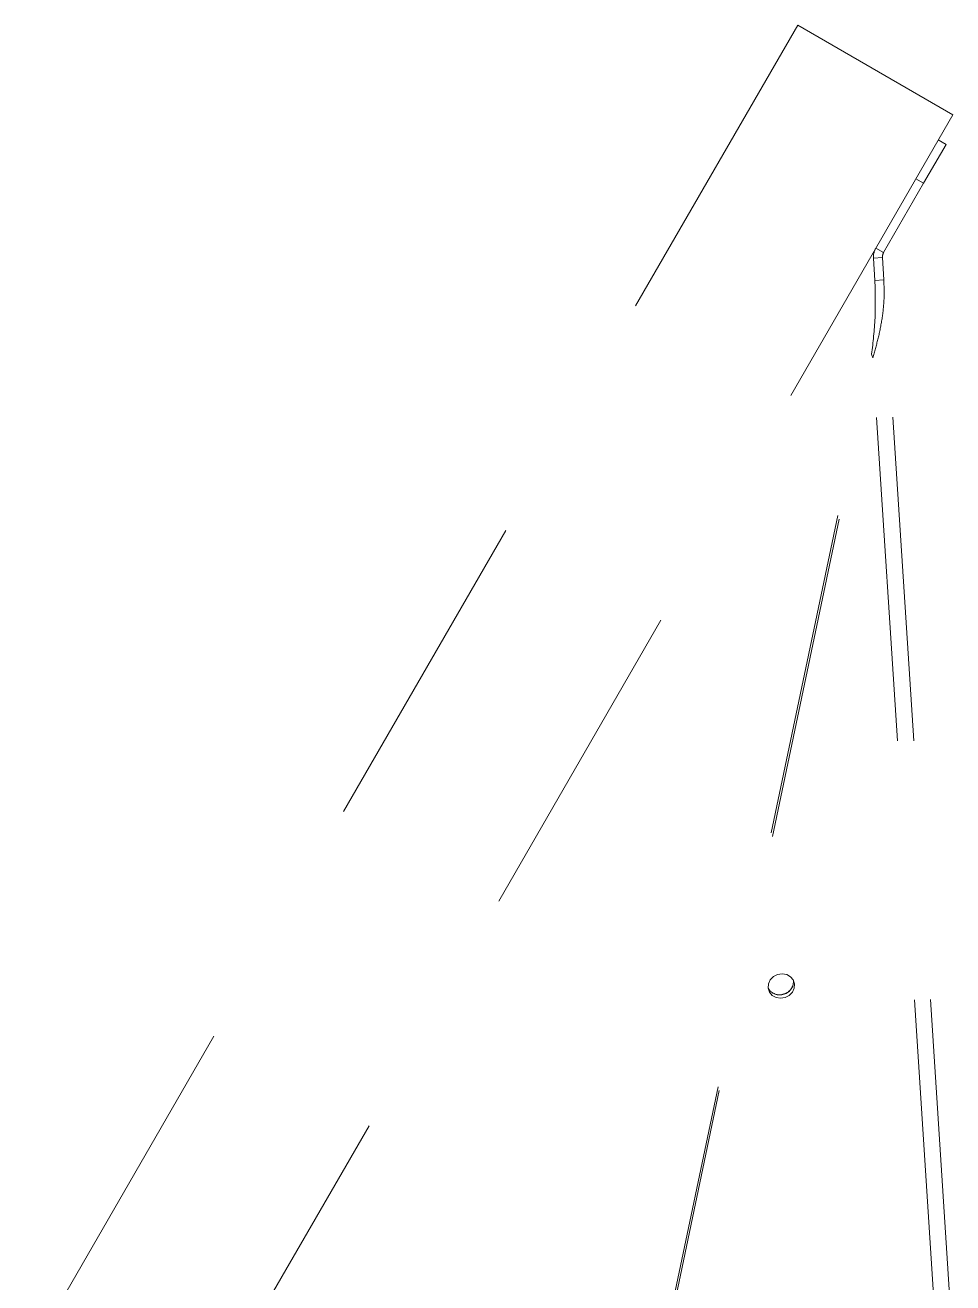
# Model space of a CAD drawing. Header units: feet. Extents: x 0.3 to 98.5, y -18.6 to 31.5.
# Drawn here: x 59.504 to 59.8615, y -4.9766 to -4.4918 of the extents above; entities that cross this region are included whole.
import ezdxf

# ---------------------------------------------------------------- set-up
doc = ezdxf.new("R2010")
doc.units = ezdxf.units.FT
doc.header["$MEASUREMENT"] = 0
doc.linetypes.add('DASHED2', pattern=[0.375, 0.25, -0.125])
doc.layers.add('S-TRACKER TABLE', color=252, linetype='Continuous')

msp = doc.modelspace()

# ---------------------------------------------------------------- linework, layer by layer
at = {"layer": 'S-TRACKER TABLE', "linetype": 'DASHED2', "lineweight": 15, "ltscale": 0.5}
for p, q in [((59.80175425020931, -4.491784823696245), (59.50400799187922, -5.007496470877844)), ((59.80175425020931, -4.491784823696245), (59.86154690495377, -4.526306129009892)), ((59.86154690495377, -4.526306129009892), (59.56380064662365, -5.042017776191493)), ((59.85892682560771, -4.537748500672667), (59.85593719284029, -4.536022435406921)), ((59.8502964992793, -4.552696664380322), (59.85892682560771, -4.537748500672667)), ((59.8473068665119, -4.550970599114635), (59.8502964992793, -4.552696664380322)), ((59.83485321314603, -4.579445220596511), (59.8502964992793, -4.552696664380322)), ((59.83485321314603, -4.579445220596511), (59.83186358037861, -4.577719155330827)), ((59.83439792122992, -4.581394219705206), (59.8309529965895, -4.581617153548279)), ((59.83151033124025, -4.59022946510609), (59.8309529965895, -4.581617153548279)), ((59.83495525583751, -4.59000653126308), (59.83439792122992, -4.581394219705206)), ((59.83495525583751, -4.59000653126308), (59.83151033124025, -4.59022946510609)), ((59.86097841884261, -4.992134050384434), (59.83495525583751, -4.59000653126308)), ((59.74542465488054, -5.023344952299402), (59.83024971410188, -4.618618097554849)), ((59.74587684376283, -5.024744782383742), (59.83070190298417, -4.620017927596119)), ((59.83070190298417, -4.620017927596119), (59.83024971410188, -4.618618097554849)), ((59.85478930161543, -4.992232706363225), (59.83070190298417, -4.620017927596119))]:
    msp.add_line(p, q, dxfattribs=at)
at = {"layer": 'S-TRACKER TABLE', "linetype": 'DASHED2', "lineweight": 15, "ltscale": 0.5, "flags": 128}
msp.add_lwpolyline([(59.79689558827462, -4.866629013134036), (59.79512311877991, -4.866901831903071), (59.79339176208856, -4.866603753894925), (59.79191034534369, -4.865770731711647), (59.79085754931131, -4.864503240086788), (59.79036035672932, -4.862954157268312), (59.79047873632649, -4.861310325506095), (59.79119840978879, -4.85977001511232), (59.79243257385505, -4.858519010301928), (59.79403237019709, -4.857708200723054), (59.79580483969178, -4.857435381954014), (59.79753619638316, -4.857733459962162), (59.79901761308486, -4.858566482188636), (59.80007040916041, -4.859833973770239), (59.80056760174239, -4.861383056588713), (59.80044922214523, -4.863026888394124), (59.7997295486829, -4.864567198744767), (59.79849538461666, -4.865818203555158), (59.79689558827462, -4.866629013134036)], dxfattribs=at)
at = {"layer": 'S-TRACKER TABLE', "linetype": 'DASHED2', "lineweight": 15, "ltscale": 0.5}
for centre, radius, start, end in [((59.83784284587033, -4.581171285862198), 0.006904261062722015, 149.9999999999955, 183.7026593799999), ((59.83784284587033, -4.581171285862198), 0.00345213053135035, 149.9999999999031, 183.7026593800949), ((59.79488020926986, -4.860361444600771), 0.005244674034162945, 210.7203929137967, 5.083765683297154), ((59.79516593935224, -4.860429317931638), 0.004966951747236483, 284.9035075363028, 6.155731054203057), ((59.79470619552545, -4.86053165660018), 0.005008456106568352, 210.0633424005952, 290.295022265106)]:
    msp.add_arc(centre, radius, start, end, dxfattribs=at)
for points in [[(59.83151033122228, -4.590229465122499), (59.8316369708632, -4.595062597321833), (59.83189025014505, -4.604728861720442), (59.83079655944314, -4.613988352268701), (59.83024971409213, -4.61861809754283)], [(59.83495525585209, -4.59000653127467), (59.83503227800557, -4.59259284305687), (59.8351863223125, -4.597765466621087), (59.83428167636647, -4.605451052759361), (59.83274026863043, -4.61294434207717), (59.83138135819893, -4.617660065761146), (59.83070190298324, -4.620017927603073)]]:
    msp.add_open_spline(points, degree=3, dxfattribs=at)

doc.saveas('drawing.dxf')
